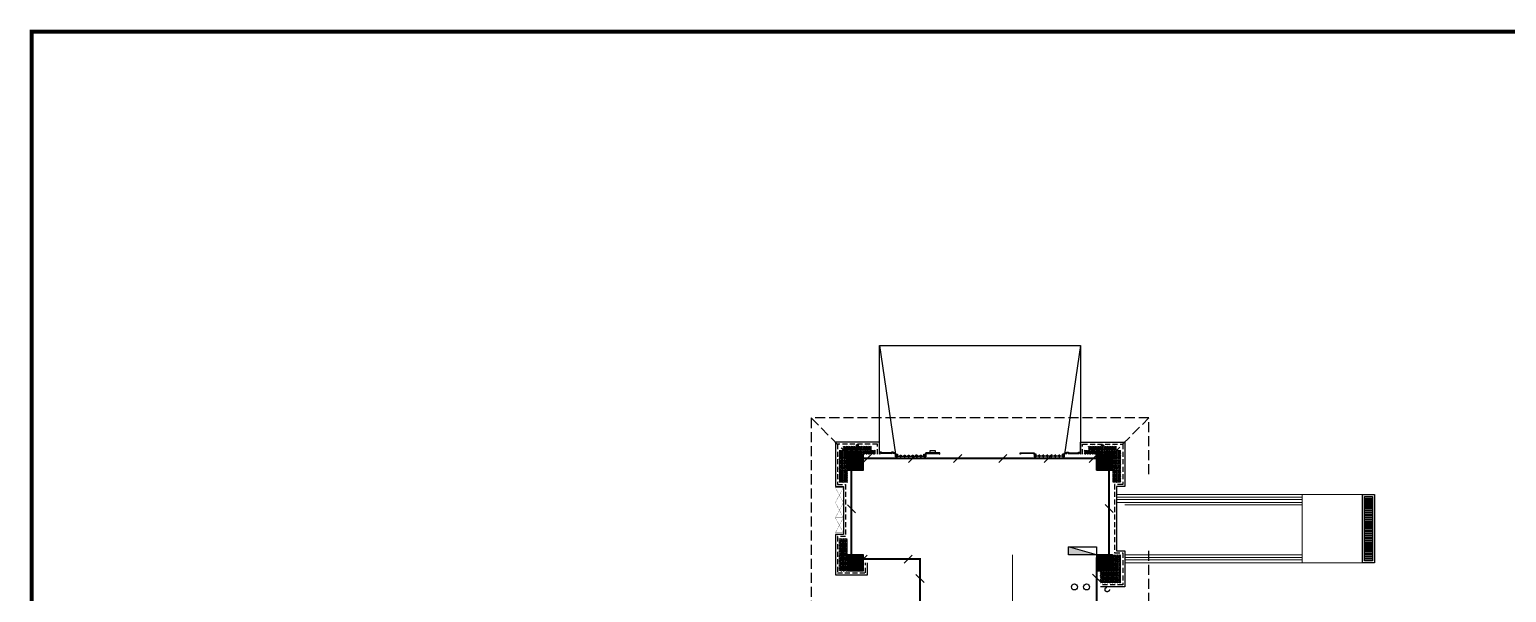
# Model space of a CAD drawing. Extents: x 3002737 to 4077523, y -995787 to -7267.
# Drawn here: x 3119285 to 3156037, y -773133 to -759137 of the extents above; entities that cross this region are included whole.
import ezdxf

# ---------------------------------------------------------------- set-up
doc = ezdxf.new("R2010")
doc.units = 0
doc.header["$LTSCALE"] = 1000
doc.header["$MEASUREMENT"] = 0
for name, pattern in [('CENTER2', [1.125, 0.75, -0.125, 0.125, -0.125]), ('DASH', [0.35, 0.25, -0.1]), ('HIDDEN', [0.375, 0.25, -0.125])]:
    doc.linetypes.add(name, pattern=pattern)
doc.layers.get('0').update_dxf_attribs({"linetype": 'CONTINUOUS'})
for name, color, linetype in [('!!电气', 1, 'CONTINUOUS'), ('A-EQPM-MECH', 191, 'CONTINUOUS'), ('EQUIP_消火栓', 7, 'CONTINUOUS'), ('SHTLN', 4, 'CONTINUOUS'), ('VPIPE-消防', 1, 'TG_X'), ('VPIPE-给水', 3, 'TG_J'), ('VPIPE-雨水', 4, 'DASH'), ('WIRE-接地', 2, 'CONTINUOUS'), ('修改标示', 212, 'CONTINUOUS'), ('卫生间', 6, 'CONTINUOUS'), ('看线', 185, 'CONTINUOUS'), ('立面', 73, 'CONTINUOUS'), ('立面-看线', 251, 'CONTINUOUS'), ('设备', 253, 'CONTINUOUS'), ('铝合金', 144, 'CONTINUOUS')]:
    doc.layers.add(name, color=color, linetype=linetype)
for name, color, linetype, lineweight in [('PUB_HATCH', 8, 'CONTINUOUS', 9), ('STAIR', 252, 'CONTINUOUS', 20), ('图框', 147, 'CONTINUOUS', 20), ('平面-栏杆', 56, 'CONTINUOUS', 15), ('平面-看线', 252, 'CONTINUOUS', 15)]:
    doc.layers.add(name, color=color, linetype=linetype, lineweight=lineweight)
doc.styles.add('TG_LINETYPE', font='SIMPLEX', dxfattribs={"width": 0.8, "height": 3, "bigfont": 'HZTXT'})
doc.linetypes.add('TG_J', pattern='A,2,-0.22,["J",TG_LINETYPE,S=0.1,R=0,X=-0.18,Y=-0.15],0', length=2.22)
doc.linetypes.add('TG_X', pattern='A,4,-0.3,["X",TG_LINETYPE,S=0.1,R=0,X=-0.23,Y=-0.15],0', length=4.3)
pattern_1 = [(45, (-879550.0308, -779765.5013), (-2.24506403, 2.24506403), [])]
pattern_2 = [(45, (-879750.0308, -780835.0008), (-2.24506403, 2.24506403), [])]
pattern_3 = [(45, (-691492.517, -939480.5144), (-2.24506403, 2.24506403), [])]
pattern_4 = [(45, (-691392.517, -939480.5153), (-2.24506403, 2.24506403), [])]
pattern_5 = [(45, (-691292.517, -939480.5162), (-2.24506403, 2.24506403), [])]
pattern_6 = [(45, (-691192.517, -939480.517), (-2.24506403, 2.24506403), [])]
pattern_7 = [(45, (-691092.517, -939480.518), (-2.24506403, 2.24506403), [])]
pattern_8 = [(45, (-690992.517, -939480.519), (-2.24506403, 2.24506403), [])]
pattern_9 = [(45, (-691602.5177, -939480.5138), (-2.24506403, 2.24506403), [])]
pattern_10 = [(45, (-690902.5144, -939480.51), (-2.24506403, 2.24506403), [])]
pattern_11 = [(0, (-420517.216, -516416.725), (30.95625, 17.872595), [20.6375, -41.275]), (120, (-420517.216, -516416.725), (-30.9562463, 17.8726014), [20.6375, -41.275]), (60, (-420517.216, -516416.725), (3.7e-06, 35.7451964), [-41.275, 20.6375])]
pattern_12 = [(45, (-691542.282, -939480.3315), (-2.24506403, 2.24506403), [])]

# ---------------------------------------------------------------- blocks, each defined once
blk = doc.blocks.new('A$C1F074C3D')
at = {"layer": 'STAIR', "color": 252}
blk.add_line((-1190, 4160), (-1190, 1703), dxfattribs=at)
blk = doc.blocks.new('$TwtSys$00000434')
at = {"color": 252}
for p, q in [((-0.5, 0.5), (-0.5, -0.5)), ((-0.5, -0.5), (0.5, 0.5)), ((0.5, 0.5), (-0.5, 0.5)), ((0.5, -0.5), (0.5, 0.5)), ((-0.5, -0.5), (0.5, -0.5))]:
    blk.add_line(p, q, dxfattribs=at)
blk.add_solid([(0.5, -0.5), (0.5, 0.5), (-0.5, -0.5)], dxfattribs=at)
blk = doc.blocks.new('A$C028C60F5')
at = {"color": 252}
blk.add_lwpolyline([(400, 0), (0, 0), (0, -400), (400, -400)], close=True, dxfattribs=at)
at = {"layer": 'PUB_HATCH', "color": 252}
blk.add_solid([(0, -400), (400, -400), (0, 0), (400, 0)], dxfattribs=at)
blk = doc.blocks.new('A$C7D502F78')
at = {"layer": '修改标示', "ltscale": 2}
blk.add_lwpolyline([(-151, 197), (-11, 197), (-11, 142), (-151, 142)], close=True, dxfattribs=at)
blk = doc.blocks.new('A$C148B7D8E')
at = {"layer": '卫生间', "color": 252, "linetype": 'DASH'}
for p, q in [((7700, 15400), (8600, 14500)), ((15200, 14500), (16100, 15400)), ((7300, 10800), (8200, 9900)), ((7700, 10800), (8600, 9900)), ((15200, 9900), (16100, 10800)), ((17000, 9900), (17900, 10800)), ((900, 10000), (1800, 9100)), ((7300, 10000), (8200, 9100)), ((17900, 10000), (17000, 9100)), ((24300, 10000), (23400, 9100)), ((-900, 9000), (0, 8100)), ((900, 9000), (1800, 8100)), ((24300, 9000), (23400, 8100)), ((-900, -900), (0, 0)), ((1750, -900), (2650, 0)), ((22550, 0), (23450, -900)), ((2650, -1200), (1750, -2100)), ((22550, -1200), (23450, -2100))]:
    blk.add_line(p, q, dxfattribs=at)
for points in [[(16100, 14000), (16100, 15400), (7700, 15400), (7700, 10800), (7300, 10800), (7300, 10000), (900, 10000), (900, 9000), (-900, 9000), (-900, -900), (1750, -900), (1750, -2100), (23450, -2100), (23450, -900), (25100, -900)], [(25100, 9000), (24300, 9000), (24300, 10000), (17900, 10000), (17900, 10800), (16100, 10800), (16100, 12200)]]:
    blk.add_lwpolyline(points, dxfattribs=at)
blk = doc.blocks.new('A$C3EFA6995')
for p in [(9700, 100), (9700, -2400), (15900, -2400)]:
    blk.add_blockref('A$C028C60F5', p)
at = {"xscale": -1}
blk.add_blockref('A$C028C60F5', (16300, 100), dxfattribs=at)
blk = doc.blocks.new('A$C66B635E3')
h = blk.add_hatch()
h.set_pattern_fill('ANSI32', color=252, scale=12, angle=135)
h.set_pattern_definition([(180, (21319.747, 14600.246), (-4e-15, -57.15), []), (180, (21300.697, 14619.296), (-4e-15, -57.15), [])])
h.paths.add_polyline_path([(21370, 12950), (21570, 12950), (21570, 14550), (21370, 14550)])
at = {"layer": '立面'}
h = blk.add_hatch(dxfattribs=at)
h.set_pattern_fill('ANSI31', color=252, scale=2)
h.set_pattern_definition(pattern_1)
h.paths.add_polyline_path([(8725, 15800), (8775, 15800), (8775, 15830), (8725, 15830)])
h = blk.add_hatch(dxfattribs=at)
h.set_pattern_fill('ANSI31', color=252, scale=2)
h.set_pattern_definition(pattern_1)
h.paths.add_polyline_path([(14875, 15800), (14825, 15800), (14825, 15830), (14875, 15830)])
h = blk.add_hatch(dxfattribs=at)
h.set_pattern_fill('ANSI31', color=252, scale=2)
h.set_pattern_definition(pattern_12)
h.paths.add_polyline_path([(9300, 15600), (9700, 15600), (9700, 15630), (9650, 15630), (9650, 15650), (9600, 15650), (9600, 15630), (9350, 15630), (9350, 15650), (9300, 15650)])
h.paths.add_polyline_path([(9310, 15600), (9690, 15600), (9690, 15620), (9640, 15620), (9640, 15640), (9610, 15640), (9610, 15620), (9340, 15620), (9340, 15640), (9310, 15640)])
h = blk.add_hatch(dxfattribs=at)
h.set_pattern_fill('ANSI31', color=252, scale=2)
h.set_pattern_definition(pattern_9)
h.paths.add_polyline_path([(9700, 15600), (9750, 15600), (9750, 15533), (9700, 15533)])
h = blk.add_hatch(dxfattribs=at)
h.set_pattern_fill('ANSI31', color=252, scale=2)
h.set_pattern_definition(pattern_3)
h.paths.add_polyline_path([(9810, 15573), (9840, 15573), (9840, 15533), (9810, 15533)])
h = blk.add_hatch(dxfattribs=at)
h.set_pattern_fill('ANSI31', color=252, scale=2)
h.set_pattern_definition(pattern_4)
h.paths.add_polyline_path([(9910, 15573), (9940, 15573), (9940, 15533), (9910, 15533)])
h = blk.add_hatch(dxfattribs=at)
h.set_pattern_fill('ANSI31', color=252, scale=2)
h.set_pattern_definition(pattern_5)
h.paths.add_polyline_path([(10010, 15573), (10040, 15573), (10040, 15533), (10010, 15533)])
h = blk.add_hatch(dxfattribs=at)
h.set_pattern_fill('ANSI31', color=252, scale=2)
h.set_pattern_definition(pattern_6)
h.paths.add_polyline_path([(10110, 15573), (10140, 15573), (10140, 15533), (10110, 15533)])
h = blk.add_hatch(dxfattribs=at)
h.set_pattern_fill('ANSI31', color=252, scale=2)
h.set_pattern_definition(pattern_7)
h.paths.add_polyline_path([(10210, 15573), (10240, 15573), (10240, 15533), (10210, 15533)])
h = blk.add_hatch(dxfattribs=at)
h.set_pattern_fill('ANSI31', color=252, scale=2)
h.set_pattern_definition(pattern_8)
h.paths.add_polyline_path([(10310, 15573), (10340, 15573), (10340, 15533), (10310, 15533)])
h = blk.add_hatch(dxfattribs=at)
h.set_pattern_fill('ANSI31', color=252, scale=2)
h.set_pattern_definition(pattern_10)
h.paths.add_polyline_path([(10400, 15600), (10450, 15600), (10450, 15533), (10400, 15533)])
h = blk.add_hatch(dxfattribs=at)
h.set_pattern_fill('ANSI31', color=252, scale=2)
h.set_pattern_definition(pattern_2)
edge = h.paths.add_edge_path()
edge.add_line((10450, 15600), (10460, 15600))
edge.add_line((10460, 15600), (10460, 15620))
edge.add_line((10460, 15620), (10790, 15620))
edge.add_line((10790, 15620), (10790, 15600))
edge.add_line((10790, 15600), (10800, 15600))
edge.add_line((10800, 15600), (10800, 15630))
edge.add_line((10800, 15630), (10450, 15630))
edge.add_line((10450, 15630), (10450, 15600))
h = blk.add_hatch(dxfattribs=at)
h.set_pattern_fill('ANSI31', color=252, scale=2)
h.set_pattern_definition(pattern_2)
edge = h.paths.add_edge_path()
edge.add_line((13150, 15600), (13140, 15600))
edge.add_line((13140, 15600), (13140, 15620))
edge.add_line((13140, 15620), (12810, 15620))
edge.add_line((12810, 15620), (12810, 15600))
edge.add_line((12810, 15600), (12800, 15600))
edge.add_line((12800, 15600), (12800, 15630))
edge.add_line((12800, 15630), (13150, 15630))
edge.add_line((13150, 15630), (13150, 15600))
h = blk.add_hatch(dxfattribs=at)
h.set_pattern_fill('ANSI31', color=252, scale=2)
h.set_pattern_definition(pattern_10)
h.paths.add_polyline_path([(13200, 15600), (13150, 15600), (13150, 15533), (13200, 15533)])
h = blk.add_hatch(dxfattribs=at)
h.set_pattern_fill('ANSI31', color=252, scale=2)
h.set_pattern_definition(pattern_8)
h.paths.add_polyline_path([(13290, 15573), (13260, 15573), (13260, 15533), (13290, 15533)])
h = blk.add_hatch(dxfattribs=at)
h.set_pattern_fill('ANSI31', color=252, scale=2)
h.set_pattern_definition(pattern_7)
h.paths.add_polyline_path([(13390, 15573), (13360, 15573), (13360, 15533), (13390, 15533)])
h = blk.add_hatch(dxfattribs=at)
h.set_pattern_fill('ANSI31', color=252, scale=2)
h.set_pattern_definition(pattern_6)
h.paths.add_polyline_path([(13490, 15573), (13460, 15573), (13460, 15533), (13490, 15533)])
h = blk.add_hatch(dxfattribs=at)
h.set_pattern_fill('ANSI31', color=252, scale=2)
h.set_pattern_definition(pattern_5)
h.paths.add_polyline_path([(13590, 15573), (13560, 15573), (13560, 15533), (13590, 15533)])
h = blk.add_hatch(dxfattribs=at)
h.set_pattern_fill('ANSI31', color=252, scale=2)
h.set_pattern_definition(pattern_4)
h.paths.add_polyline_path([(13690, 15573), (13660, 15573), (13660, 15533), (13690, 15533)])
h = blk.add_hatch(dxfattribs=at)
h.set_pattern_fill('ANSI31', color=252, scale=2)
h.set_pattern_definition(pattern_3)
h.paths.add_polyline_path([(13790, 15573), (13760, 15573), (13760, 15533), (13790, 15533)])
h = blk.add_hatch(dxfattribs=at)
h.set_pattern_fill('ANSI31', color=252, scale=2)
h.set_pattern_definition(pattern_9)
h.paths.add_polyline_path([(13900, 15600), (13850, 15600), (13850, 15533), (13900, 15533)])
h = blk.add_hatch(dxfattribs=at)
h.set_pattern_fill('ANSI31', color=252, scale=2)
h.set_pattern_definition(pattern_12)
h.paths.add_polyline_path([(14300, 15600), (13900, 15600), (13900, 15630), (13950, 15630), (13950, 15650), (14000, 15650), (14000, 15630), (14250, 15630), (14250, 15650), (14300, 15650)])
h.paths.add_polyline_path([(14290, 15600), (13910, 15600), (13910, 15620), (13960, 15620), (13960, 15640), (13990, 15640), (13990, 15620), (14260, 15620), (14260, 15640), (14290, 15640)])
at = {"layer": '立面-看线'}
h = blk.add_hatch(dxfattribs=at)
h.set_pattern_fill('HONEY', color=252, scale=13)
h.set_pattern_definition(pattern_11)
h.paths.add_polyline_path([(9100, 15700), (9100, 15800), (8400, 15800), (8400, 15700), (8300, 15700), (8300, 14900), (8500, 14900), (8500, 15600), (9199, 15600), (9199, 15700)])
h = blk.add_hatch(dxfattribs=at)
h.set_pattern_fill('HONEY', color=252, scale=13)
h.set_pattern_definition(pattern_11)
h.paths.add_polyline_path([(14500, 15700), (14500, 15800), (15200, 15800), (15200, 15700), (15300, 15700), (15300, 14900), (15100, 14900), (15100, 15600), (14401, 15600), (14401, 15700)])
h = blk.add_hatch(dxfattribs=at)
h.set_pattern_fill('HONEY', color=252, scale=13)
h.set_pattern_definition([(0, (-420616.579, -519516.725), (30.95625, 17.872595), [20.6375, -41.275]), (120, (-420616.579, -519516.725), (-30.9562463, 17.8726014), [20.6375, -41.275]), (60, (-420616.579, -519516.725), (3.7e-06, 35.7451964), [-41.275, 20.6375])])
h.paths.add_polyline_path([(8500, 12900), (8500, 12900), (8500, 13500), (8301, 13500), (8301, 12700), (8500, 12700)])
h = blk.add_hatch(dxfattribs=at)
h.set_pattern_fill('HONEY', color=252, scale=13)
h.set_pattern_definition([(0, (-420616.579, -519916.725), (30.95625, 17.872595), [20.6375, -41.275]), (120, (-420616.579, -519916.725), (-30.9562463, 17.8726014), [20.6375, -41.275]), (60, (-420616.579, -519916.725), (3.7e-06, 35.7451964), [-41.275, 20.6375])])
h.paths.add_polyline_path([(14800, 12700), (15100, 12700), (15100, 13100), (15299, 13100), (15299, 12400), (14800, 12400)])
at = {"color": 252, "const_width": 8}
for points in [[(8500, 14900), (8300, 14900), (8300, 15700), (8400, 15700), (8400, 15800), (8690, 15800), (8690, 15800), (8810, 15800), (8810, 15800), (9100, 15800), (9100, 15700), (9200, 15700), (9200, 15600)], [(15100, 14900), (15300, 14900), (15300, 15700), (15200, 15700), (15200, 15800), (14910, 15800), (14910, 15800), (14790, 15800), (14790, 15800), (14500, 15800), (14500, 15700), (14400, 15700), (14400, 15600)], [(8500, 13500), (8300, 13500), (8300, 12700), (8900, 12700), (8900, 12900)], [(15100, 13100), (15300, 13100), (15300, 12400), (14800, 12400)]]:
    blk.add_lwpolyline(points, dxfattribs=at)
at = {"color": 252}
for points in [[(21320, 14600), (21620, 14600), (21620, 12900), (21320, 12900)], [(21370, 14550), (21570, 14550), (21570, 12950), (21370, 12950)]]:
    blk.add_lwpolyline(points, close=True, dxfattribs=at)
at = {"layer": 'A-EQPM-MECH', "color": 252}
for points in [[(9300, 15600), (9300, 18300), (14300, 18300), (14300, 15600)], [(9300, 18300), (9700, 15600)], [(14300, 18300), (13900, 15600)]]:
    blk.add_lwpolyline(points, dxfattribs=at)
at = {"layer": 'STAIR', "color": 252}
blk.add_line((15400, 14340), (19820, 14340), dxfattribs=at)
blk.add_lwpolyline([(19820, 14600), (21320, 14600), (21320, 12900), (19820, 12900)], close=True, dxfattribs=at)
at = {"layer": 'VPIPE-消防', "color": 252, "linetype": 'Continuous'}
blk.add_circle((14150, 12300), 75, dxfattribs=at)
at = {"layer": 'VPIPE-给水', "color": 252, "linetype": 'Continuous'}
blk.add_circle((14450, 12300), 75, dxfattribs=at)
at = {"layer": 'VPIPE-雨水', "color": 252}
blk.add_circle((14965, 12235), 55, dxfattribs=at)
at = {"layer": '平面-栏杆', "color": 252}
for p, q in [((19820, 14530), (15200, 14530)), ((19820, 14470), (15200, 14470)), ((19820, 13030), (15400, 13030)), ((19820, 12970), (15400, 12970))]:
    blk.add_line(p, q, dxfattribs=at)
at = {"layer": '平面-看线', "color": 252}
for p, q in [((19820, 14600), (15200, 14600)), ((19820, 14400), (15200, 14400)), ((19820, 14400), (19820, 14600)), ((19820, 13100), (15400, 13100)), ((19820, 12900), (15400, 12900)), ((19820, 12900), (19820, 13100))]:
    blk.add_line(p, q, dxfattribs=at)
at = {"layer": '看线', "color": 252}
for points in [[(9300, 15600), (9300, 15900), (8200, 15900), (8200, 14800), (8400, 14800), (8400, 13600), (8200, 13600), (8200, 12600), (9000, 12600), (9000, 12900)], [(14300, 15600), (14300, 15900), (15400, 15900), (15400, 14800), (15200, 14800), (15200, 13200), (15400, 13200), (15400, 12300), (14800, 12300)]]:
    blk.add_lwpolyline(points, dxfattribs=at)
at = {"layer": '看线', "color": 252, "linetype": 'HIDDEN', "ltscale": 0.5}
for points in [[(9250, 15600), (9250, 15850), (8250, 15850), (8250, 14850), (8450, 14850), (8450, 13550), (8250, 13550), (8250, 12650), (8950, 12650), (8950, 12900)], [(14350, 15600), (14350, 15850), (15350, 15850), (15350, 14850), (15150, 14850), (15150, 13150), (15350, 13150), (15350, 12350), (14800, 12350)]]:
    blk.add_lwpolyline(points, dxfattribs=at)
at = {"layer": '立面', "color": 252}
for p, q in [((9910, 15573), (9940, 15573)), ((9910, 15533), (9910, 15573)), ((9940, 15533), (9910, 15533)), ((9940, 15573), (9940, 15533)), ((13690, 15573), (13660, 15573)), ((13660, 15573), (13660, 15533)), ((13660, 15533), (13690, 15533)), ((13690, 15533), (13690, 15573))]:
    blk.add_line(p, q, dxfattribs=at)
for points in [[(8725, 15800), (8775, 15800), (8775, 15830), (8725, 15830)], [(14875, 15800), (14825, 15800), (14825, 15830), (14875, 15830)], [(9700, 15600), (9750, 15600), (9750, 15533), (9700, 15533)], [(10010, 15573), (10040, 15573), (10040, 15533), (10010, 15533)], [(10110, 15573), (10140, 15573), (10140, 15533), (10110, 15533)], [(10210, 15573), (10240, 15573), (10240, 15533), (10210, 15533)], [(10310, 15573), (10340, 15573), (10340, 15533), (10310, 15533)], [(10400, 15600), (10450, 15600), (10450, 15533), (10400, 15533)], [(13200, 15600), (13150, 15600), (13150, 15533), (13200, 15533)], [(13290, 15573), (13260, 15573), (13260, 15533), (13290, 15533)], [(13390, 15573), (13360, 15573), (13360, 15533), (13390, 15533)], [(13490, 15573), (13460, 15573), (13460, 15533), (13490, 15533)], [(13590, 15573), (13560, 15573), (13560, 15533), (13590, 15533)], [(13900, 15600), (13850, 15600), (13850, 15533), (13900, 15533)]]:
    blk.add_lwpolyline(points, close=True, dxfattribs=at)
for points in [[(10450, 15600), (10460, 15600), (10460, 15620), (10790, 15620), (10790, 15600), (10800, 15600), (10800, 15630), (10450, 15630), (10450, 15600)], [(13150, 15600), (13140, 15600), (13140, 15620), (12810, 15620), (12810, 15600), (12800, 15600), (12800, 15630), (13150, 15630), (13150, 15600)]]:
    blk.add_lwpolyline(points, dxfattribs=at)
at = {"layer": '设备', "color": 252, "const_width": 5}
for points in [[(8400, 14395), (8400, 14770), (8200, 14770), (8200, 14395)], [(8400, 14020), (8400, 14395), (8200, 14395), (8200, 14020)], [(8400, 13645), (8400, 14020), (8200, 14020), (8200, 13645)]]:
    blk.add_lwpolyline(points, close=True, dxfattribs=at)
for points in [[(8400, 14770), (8200, 14395)], [(8200, 14770), (8400, 14395)], [(8400, 14395), (8200, 14020)], [(8200, 14395), (8400, 14020)], [(8400, 14020), (8200, 13645)], [(8200, 14020), (8400, 13645)]]:
    blk.add_lwpolyline(points, dxfattribs=at)
at = {"layer": '铝合金', "color": 252}
for p, q in [((9750, 15553), (9810, 15553)), ((9840, 15553), (9910, 15553)), ((9940, 15553), (10010, 15553)), ((10040, 15553), (10110, 15553)), ((10140, 15553), (10210, 15553)), ((10240, 15553), (10310, 15553)), ((10340, 15553), (10400, 15553)), ((13260, 15553), (13200, 15553)), ((13360, 15553), (13290, 15553)), ((13460, 15553), (13390, 15553)), ((13560, 15553), (13490, 15553)), ((13660, 15553), (13590, 15553)), ((13760, 15553), (13690, 15553)), ((13850, 15553), (13790, 15553))]:
    blk.add_line(p, q, dxfattribs=at)
for points in [[(8725, 15800), (8775, 15800), (8775, 15830), (8725, 15830)], [(14875, 15800), (14825, 15800), (14825, 15830), (14875, 15830)], [(9700, 15600), (9750, 15600), (9750, 15533), (9700, 15533)], [(9810, 15573), (9840, 15573), (9840, 15533), (9810, 15533)], [(9910, 15573), (9940, 15573), (9940, 15533), (9910, 15533)], [(10010, 15573), (10040, 15573), (10040, 15533), (10010, 15533)], [(10110, 15573), (10140, 15573), (10140, 15533), (10110, 15533)], [(10210, 15573), (10240, 15573), (10240, 15533), (10210, 15533)], [(10310, 15573), (10340, 15573), (10340, 15533), (10310, 15533)], [(10400, 15600), (10450, 15600), (10450, 15533), (10400, 15533)], [(13200, 15600), (13150, 15600), (13150, 15533), (13200, 15533)], [(13290, 15573), (13260, 15573), (13260, 15533), (13290, 15533)], [(13390, 15573), (13360, 15573), (13360, 15533), (13390, 15533)], [(13490, 15573), (13460, 15573), (13460, 15533), (13490, 15533)], [(13590, 15573), (13560, 15573), (13560, 15533), (13590, 15533)], [(13690, 15573), (13660, 15573), (13660, 15533), (13690, 15533)], [(13790, 15573), (13760, 15573), (13760, 15533), (13790, 15533)], [(13900, 15600), (13850, 15600), (13850, 15533), (13900, 15533)]]:
    blk.add_lwpolyline(points, close=True, dxfattribs=at)
for points in [[(9700, 15600), (9700, 15630), (9650, 15630), (9650, 15650), (9600, 15650), (9600, 15630), (9350, 15630), (9350, 15650), (9300, 15650), (9300, 15600)], [(9690, 15600), (9690, 15620), (9640, 15620), (9640, 15640), (9610, 15640), (9610, 15620), (9340, 15620), (9340, 15640), (9310, 15640), (9310, 15600)], [(10450, 15600), (10460, 15600), (10460, 15620), (10790, 15620), (10790, 15600), (10800, 15600), (10800, 15630), (10450, 15630), (10450, 15600)], [(13150, 15600), (13140, 15600), (13140, 15620), (12810, 15620), (12810, 15600), (12800, 15600), (12800, 15630), (13150, 15630), (13150, 15600)], [(13900, 15600), (13900, 15630), (13950, 15630), (13950, 15650), (14000, 15650), (14000, 15630), (14250, 15630), (14250, 15650), (14300, 15650), (14300, 15600)], [(13910, 15600), (13910, 15620), (13960, 15620), (13960, 15640), (13990, 15640), (13990, 15620), (14260, 15620), (14260, 15640), (14290, 15640), (14290, 15600)]]:
    blk.add_lwpolyline(points, dxfattribs=at)
at = {"color": 252}
for name, p in [('A$C148B7D8E', (-100, 1100)), ('A$C3EFA6995', (-1200, 15500)), ('A$C028C60F5', (14700, 15600)), ('A$C1F074C3D', (13800, 8940))]:
    blk.add_blockref(name, p, dxfattribs=at)
at = {"layer": 'EQUIP_消火栓', "color": 252, "xscale": -700, "yscale": 200, "zscale": 700}
blk.add_blockref('$TwtSys$00000434', (14350, 13200), dxfattribs=at)
at = {"layer": '修改标示', "color": 252, "ltscale": 2, "xscale": -1}
blk.add_blockref('A$C7D502F78', (10544, 15488), dxfattribs=at)
blk = doc.blocks.new('$TelecSys$00000008')
blk.add_line((0.4, 0.4), (-0.4, -0.4))

msp = doc.modelspace()

# ---------------------------------------------------------------- linework, layer by layer
at = {"layer": 'WIRE-接地', "color": 2, "linetype": 'CENTER2', "const_width": 50}
msp.add_lwpolyline([(3131137.6, -776200.6), (3132944.6, -776200.6), (3139344.5, -776200.6), (3139344.5, -774402), (3141443.5, -774402), (3141443.5, -772301.7), (3139736.3, -772301.7), (3139736.3, -769800.5), (3146150.7, -769800.5), (3146150.7, -772286), (3145839.8, -772286), (3145839.8, -774399.5), (3147944.3, -774399.5), (3147944.3, -775198), (3147944.3, -776193.7), (3164335.3, -776193.7)], dxfattribs=at)
at = {"layer": '图框', "const_width": 100}
msp.add_lwpolyline([(3199935, -816586.6), (3199935, -759186.6), (3119335, -759186.6), (3119335, -816586.6)], close=True, dxfattribs=at)

# ---------------------------------------------------------------- block references
at = {"layer": '!!电气'}
msp.add_blockref('A$C66B635E3', (3131137.4, -785295.1), dxfattribs=at)
at = {"layer": 'SHTLN', "color": 2, "xscale": 250, "yscale": 250, "zscale": 250}
for p in [(3140131, -769800.5), (3141256, -769800.5), (3142381, -769800.5), (3143506, -769800.5), (3144631, -769800.5), (3145756, -769800.5)]:
    msp.add_blockref('$TelecSys$00000008', p, dxfattribs=at)
for p, rotation in [((3139736.3, -771051.1), 90), ((3146150.7, -771043.3), 270), ((3140027.4, -772301.7), 180), ((3141152.4, -772301.7), 180), ((3141443.5, -772789.3), 90), ((3145839.8, -772780.3), 270)]:
    msp.add_blockref('$TelecSys$00000008', p, dxfattribs=dict(at, rotation=rotation))

doc.saveas('drawing.dxf')
